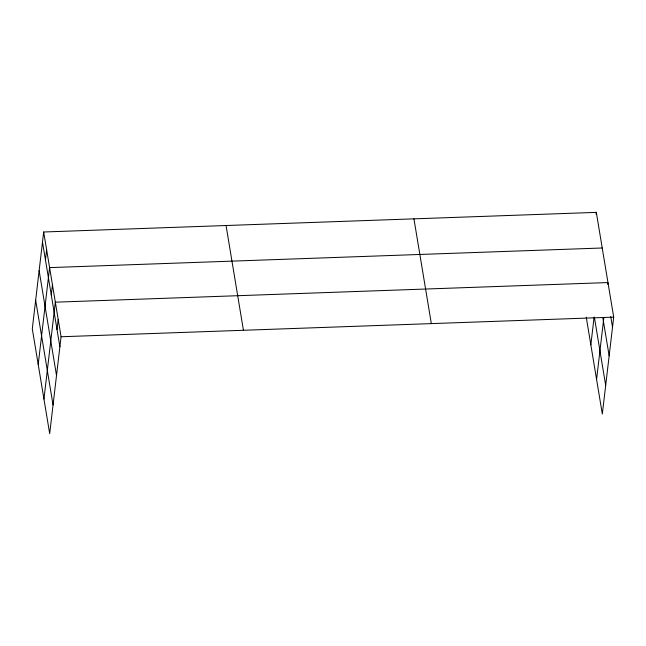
<?xml version="1.0" encoding="UTF-8"?>
<svg xmlns="http://www.w3.org/2000/svg" width="646" height="646" viewBox="0 0 646 646"><rect width="100%" height="100%" fill="white"/><g stroke="black" fill="none" stroke-linecap="round" stroke-linejoin="round"><path stroke-width="0.97" d="M43.678 231.995L32.3 328.862L49.685 433.627L61.071 336.752L43.678 231.995L596.315 212.373L613.7 317.138L602.322 414.005L586.245 317.162M45.454 259.886L46.633 249.808M38.211 364.481L49.589 267.614L602.225 247.991M51.276 294.98L52.463 284.902M43.952 399.058L55.33 302.183L607.959 282.56L607.749 284.393M57.018 329.549L58.197 319.471M596.096 214.206L596.315 212.373M590.848 344.859L594.094 317.21M596.581 379.436L603.881 317.339M61.071 336.752L613.7 317.138M610.761 316.653L612.513 327.215M602.775 317.444L609.154 355.857M594.368 317.186L605.682 385.363M413.941 218.849L431.334 323.614M226.052 225.519L243.437 330.284M42.499 242.08L59.884 346.837M39.131 270.714L56.517 375.479M35.667 300.228L53.053 404.985"/></g></svg>
